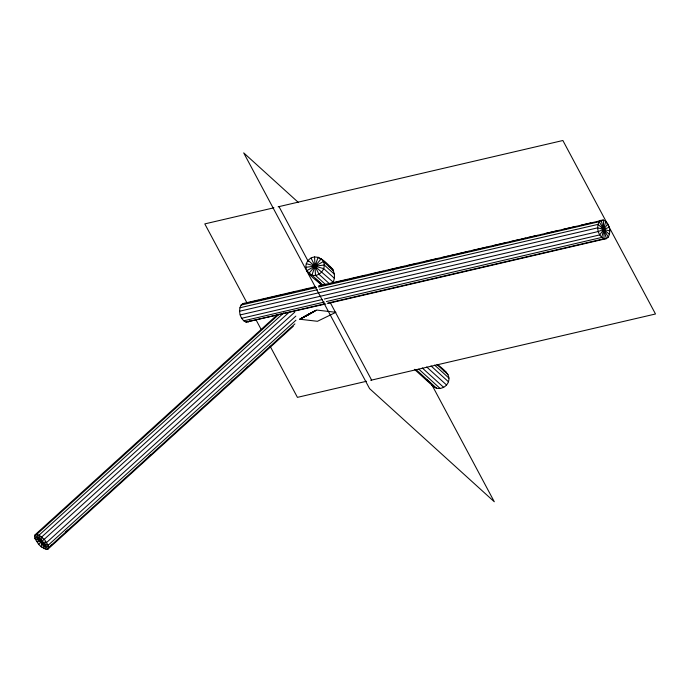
<?xml version="1.0" encoding="UTF-8"?>
<svg xmlns="http://www.w3.org/2000/svg" width="690" height="690" viewBox="0 0 690 690"><rect width="100%" height="100%" fill="white"/><g stroke="black" fill="none" stroke-linecap="round" stroke-linejoin="round"><path stroke-width="1.03" d="M293.276 326.292L47.989 549.093L46.385 549.49L41.331 546.937L41.779 536.932L289.015 312.354M325.801 303.962L246.028 322.118C239.947 319.375 237.955 310.707 241.077 305.075L242.966 303.557L315.209 286.73M327.897 303.471L606.398 238.619L608.287 237.093C611.418 231.469 609.417 222.801 603.336 220.05L318.349 285.996M321.937 285.349L321.747 285.255C315.615 279.053 300.081 271.032 308.137 260.406C316.848 250.901 327.095 263.623 333.141 269.6M414.423 369.314L433.51 386.624C438.581 390.695 446.439 387.694 448.457 381.768C451.131 373.928 442.661 369.228 437.978 364.7M605.691 221.352L601.749 237.438L326.387 301.556M332.347 283.262C336.142 278.096 334.848 268.876 328.526 266.297M41.331 546.937L38.649 544.375L34.949 538.597L34.5 536.251L35.121 534.767L277.501 314.606M607.743 223.879L599.696 234.911L324.335 299.029M279.071 314.243L36.725 534.379L35.121 534.767L47.989 549.093L48.611 547.619L294.889 323.903M283.754 312.872L39.063 535.138L36.725 534.379L46.385 549.49M294.734 312.156L38.649 544.375M295.846 316.106L46.704 542.409L36.406 541.452M295.958 320.186L48.153 545.264L48.611 547.619L34.5 536.251M50.37 545.868L51.957 544.419M65.498 532.119L67.887 529.955M148.333 456.884L150.731 454.71M231.176 381.639L232.763 380.19M246.304 367.891L247.9 366.442M248.322 322.006L249.582 320.988M300.314 318.866L299.822 319.237L317.452 321.29L335.909 312.303L316.572 310.043L299.822 319.237L316.08 310.414M305.351 316.443L311.052 312.837M302.548 317.918L313.846 311.363M300.607 318.901L315.787 310.379M302.004 317.857L314.39 311.423M304.644 316.356L311.759 312.924M609.192 227.243L598.256 231.538L240.18 314.925M273.904 207.802L204.801 223.896L247.313 303.522M278.096 206.828L562.876 140.51L655.5 313.985L370.711 380.294M249.452 302.462L258.871 300.262M260.967 299.779L265.158 298.805M267.254 298.313L276.673 296.122M278.769 295.63L282.952 294.656M285.048 294.164L294.475 291.974M302.85 290.024L309.129 288.558M311.224 288.075L315.416 287.1M319.599 286.126L326.931 284.418M329.027 283.926L333.21 282.952M335.305 282.469L347.872 279.536M349.968 279.053L359.387 276.854M361.482 276.371L365.666 275.396M370.901 274.172L383.468 271.248M388.703 270.031L398.13 267.841M400.217 267.349L404.409 266.375M406.505 265.883L415.923 263.692M424.298 261.743L436.865 258.819M442.1 257.594L448.379 256.137M450.475 255.645L454.667 254.67M456.754 254.187L469.321 251.255M471.417 250.772L487.123 247.115M492.358 245.89L504.916 242.966M510.152 241.75L519.579 239.551M521.675 239.068L525.858 238.093M527.954 237.602L537.381 235.411M545.755 233.462L558.314 230.538M563.549 229.313L569.837 227.855M571.932 227.364L576.116 226.389M581.351 225.173L590.778 222.974M599.153 221.024L603.336 220.05L604.104 238.74L327.69 303.108M241.077 305.075L316.46 287.523M318.556 287.031L599.153 221.697L601.042 220.17L606.398 238.619L604.104 238.74C598.023 235.989 596.022 227.321 599.153 221.697L608.287 237.093M239.887 307.774L317.365 289.731M319.461 289.239L597.963 224.388L609.477 234.402M239.568 311.233L597.644 227.847L609.796 230.943M241.621 318.288L322.239 299.52M243.673 320.815L324.291 302.048M246.028 322.118L324.55 303.833M366.528 381.268L297.424 397.362L270.092 346.173M305.756 267.289L324.274 265.02L334.348 274.163M242.966 303.557L244.502 303.471M307.818 314.597L308.585 314.683M306.282 263.658L323.757 268.652L334.391 278.303M34.949 538.597L48.153 545.264L44.462 539.485L39.063 535.138L44.048 548.731M443.61 370.685L445.938 371.919M308.137 260.406L333.192 282.15M298.503 202.584L243.699 152.87L369.59 388.634L494.29 501.751L431.854 384.813M333.08 270.351L323.394 261.562L321.23 258.802L308.801 273.507L311.915 275.155L323.231 285.427M437.003 364.613L448.095 374.679M320.35 259.181L318.125 257.163L311.915 275.155C319.47 277.285 326.81 268.669 323.394 261.562L306.645 270.747L311.156 274.844M434.614 365.105L448.983 378.137M431.034 365.959L448.457 381.768M426.722 366.985L446.602 385.02M329.346 283.668L318.996 274.284L311.035 258.026M422.289 367.977L443.705 387.401M325.628 284.625L315.494 275.422L314.545 256.887M418.821 369.15L440.194 388.539M415.88 369.461L436.615 388.263M315.675 278.941L319.436 282.357M426.601 379.552L430.56 383.148M320.013 283.081L321.747 285.255M431.888 384.554L433.51 386.624M279.002 206.621L308.352 261.596M319.487 282.452L321.514 286.247M330.122 302.358L371.617 380.087M255.921 319.634L260.984 329.113"/></g></svg>
